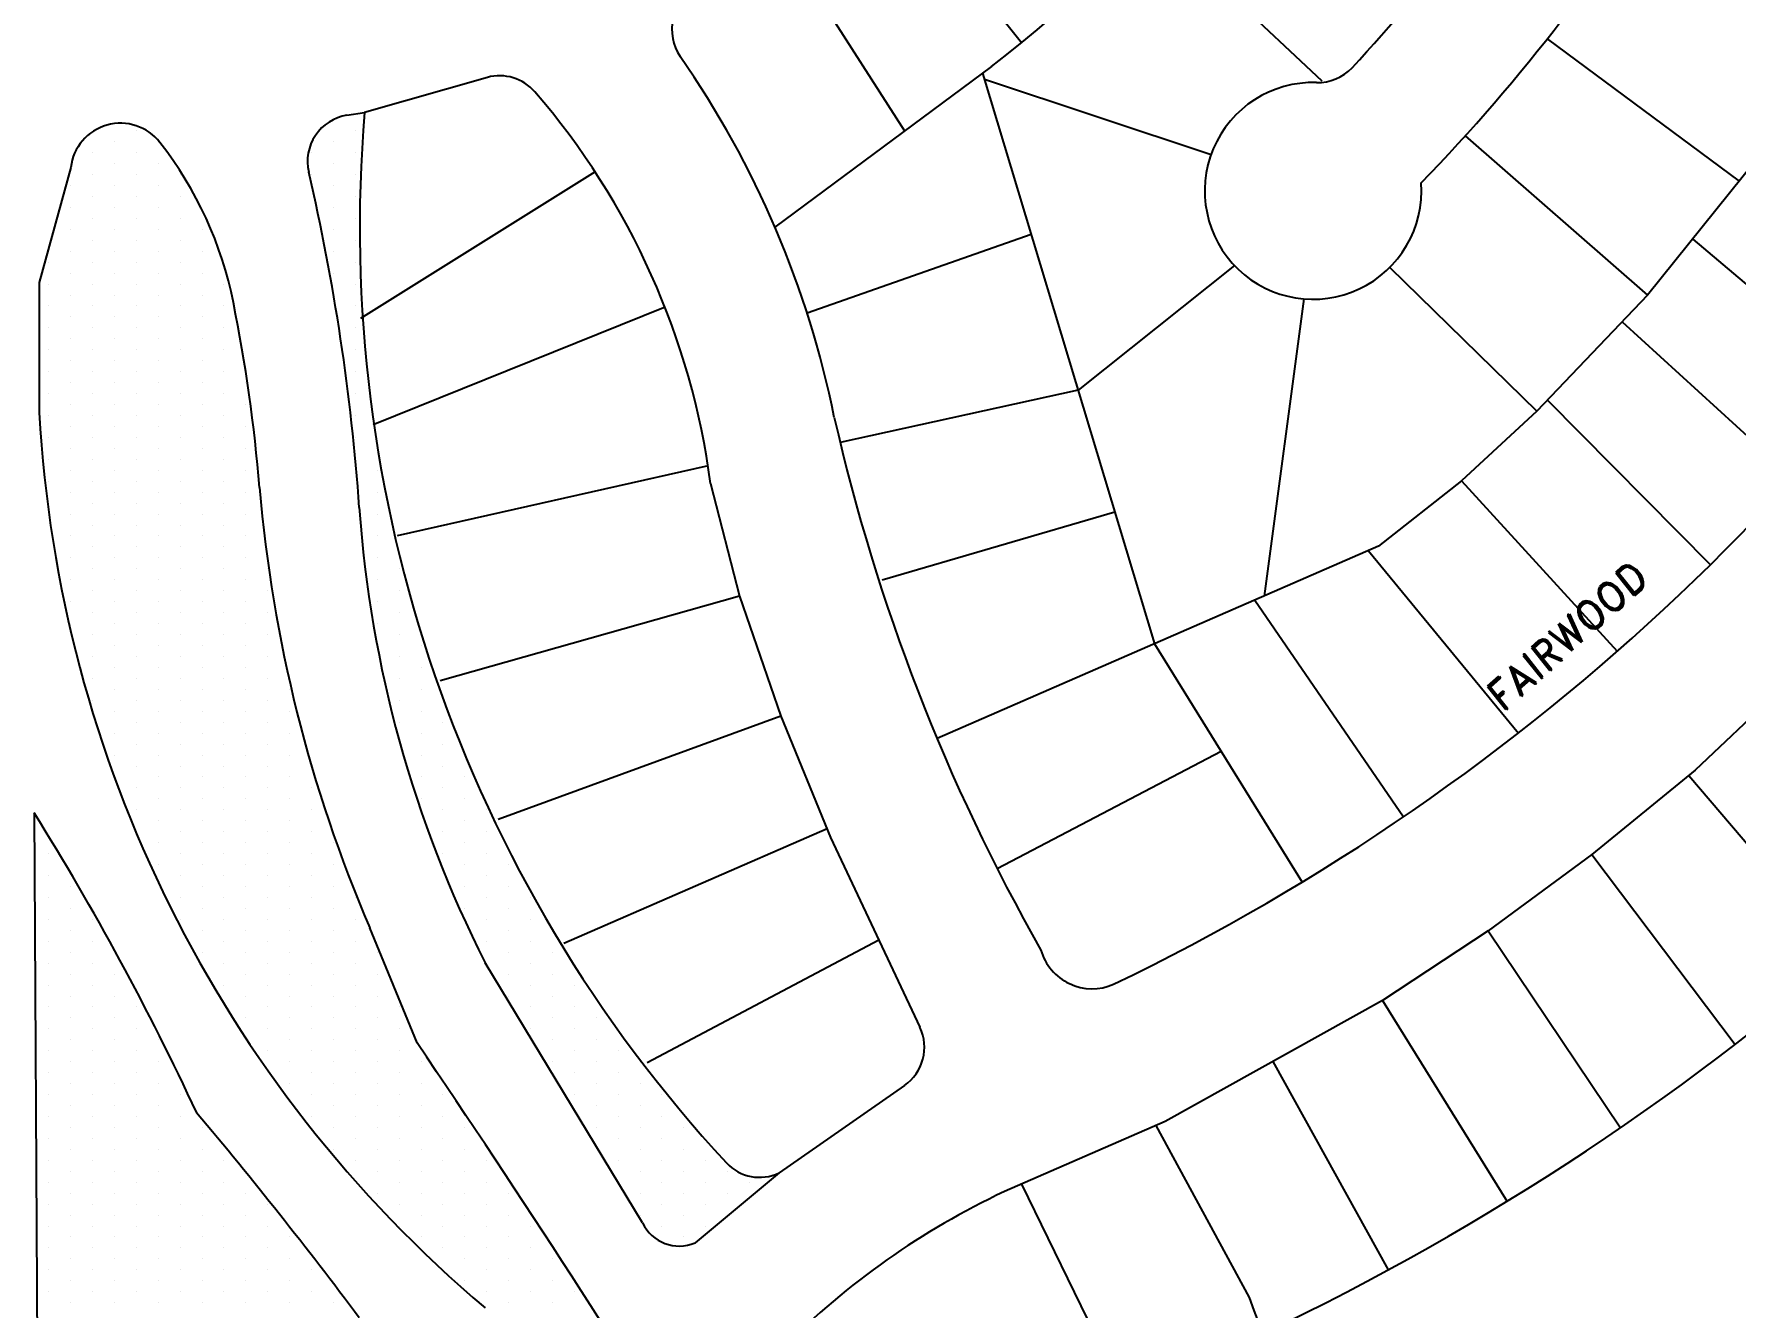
# Model space of a CAD drawing. Extents: x 2010 to 9864, y 25 to 4476.
# Drawn here: x 6749 to 7478, y 1540 to 2086 of the extents above; entities that cross this region are included whole.
import ezdxf

# ---------------------------------------------------------------- set-up
doc = ezdxf.new("R2010")
doc.units = 0
doc.header["$LTSCALE"] = 200
doc.layers.get('0').update_dxf_attribs({"color": 5, "linetype": 'CONTINUOUS'})
for name, color, linetype in [('BMPRLINE', 2, 'CONTINUOUS'), ('BMRDS', 3, 'CONTINUOUS'), ('BMSTR', 3, 'CONTINUOUS'), ('BMSTRTXT', 2, 'CONTINUOUS')]:
    doc.layers.add(name, color=color, linetype=linetype)
doc.styles.add('8', font='ROMAND', dxfattribs={"oblique": 3, "height": 25})

# ---------------------------------------------------------------- blocks, each defined once
blk = doc.blocks.new('*X28')
at = {"color": 0}
for p, q in [((5184.375, 975), (5184.375, 975)), ((5170.3125, 965.625), (5170.3125, 965.625)), ((5179.6875, 965.625), (5179.6875, 965.625)), ((5156.25, 956.25), (5156.25, 956.25)), ((5165.625, 956.25), (5165.625, 956.25)), ((5175, 956.25), (5175, 956.25)), ((5184.375, 956.25), (5184.375, 956.25)), ((5142.1875, 946.875), (5142.1875, 946.875)), ((5151.5625, 946.875), (5151.5625, 946.875)), ((5160.9375, 946.875), (5160.9375, 946.875)), ((5170.3125, 946.875), (5170.3125, 946.875)), ((5179.6875, 946.875), (5179.6875, 946.875)), ((5137.5, 937.5), (5137.5, 937.5)), ((5146.875, 937.5), (5146.875, 937.5)), ((5156.25, 937.5), (5156.25, 937.5)), ((5165.625, 937.5), (5165.625, 937.5)), ((5175, 937.5), (5175, 937.5)), ((5184.375, 937.5), (5184.375, 937.5)), ((5123.4375, 928.125), (5123.4375, 928.125)), ((5132.8125, 928.125), (5132.8125, 928.125)), ((5142.1875, 928.125), (5142.1875, 928.125)), ((5151.5625, 928.125), (5151.5625, 928.125)), ((5160.9375, 928.125), (5160.9375, 928.125)), ((5170.3125, 928.125), (5170.3125, 928.125)), ((5179.6875, 928.125), (5179.6875, 928.125)), ((5109.375, 918.75), (5109.375, 918.75)), ((5118.75, 918.75), (5118.75, 918.75)), ((5128.125, 918.75), (5128.125, 918.75)), ((5137.5, 918.75), (5137.5, 918.75)), ((5146.875, 918.75), (5146.875, 918.75)), ((5156.25, 918.75), (5156.25, 918.75)), ((5165.625, 918.75), (5165.625, 918.75)), ((5175, 918.75), (5175, 918.75)), ((5184.375, 918.75), (5184.375, 918.75)), ((5095.3125, 909.375), (5095.3125, 909.375)), ((5104.6875, 909.375), (5104.6875, 909.375)), ((5114.0625, 909.375), (5114.0625, 909.375)), ((5123.4375, 909.375), (5123.4375, 909.375)), ((5132.8125, 909.375), (5132.8125, 909.375)), ((5142.1875, 909.375), (5142.1875, 909.375)), ((5151.5625, 909.375), (5151.5625, 909.375)), ((5160.9375, 909.375), (5160.9375, 909.375)), ((5170.3125, 909.375), (5170.3125, 909.375)), ((5179.6875, 909.375), (5179.6875, 909.375)), ((5071.875, 900), (5071.875, 900)), ((5081.25, 900), (5081.25, 900)), ((5090.625, 900), (5090.625, 900)), ((5100, 900), (5100, 900)), ((5109.375, 900), (5109.375, 900)), ((5118.75, 900), (5118.75, 900)), ((5128.125, 900), (5128.125, 900)), ((5137.5, 900), (5137.5, 900)), ((5146.875, 900), (5146.875, 900)), ((5156.25, 900), (5156.25, 900)), ((5165.625, 900), (5165.625, 900)), ((5175, 900), (5175, 900)), ((5184.375, 900), (5184.375, 900)), ((5057.8125, 890.625), (5057.8125, 890.625)), ((5067.1875, 890.625), (5067.1875, 890.625)), ((5076.5625, 890.625), (5076.5625, 890.625)), ((5085.9375, 890.625), (5085.9375, 890.625)), ((5095.3125, 890.625), (5095.3125, 890.625)), ((5104.6875, 890.625), (5104.6875, 890.625)), ((5114.0625, 890.625), (5114.0625, 890.625)), ((5123.4375, 890.625), (5123.4375, 890.625)), ((5132.8125, 890.625), (5132.8125, 890.625)), ((5142.1875, 890.625), (5142.1875, 890.625)), ((5151.5625, 890.625), (5151.5625, 890.625)), ((5160.9375, 890.625), (5160.9375, 890.625)), ((5170.3125, 890.625), (5170.3125, 890.625)), ((5179.6875, 890.625), (5179.6875, 890.625)), ((5034.375, 881.25), (5034.375, 881.25)), ((5043.75, 881.25), (5043.75, 881.25)), ((5053.125, 881.25), (5053.125, 881.25)), ((5062.5, 881.25), (5062.5, 881.25)), ((5071.875, 881.25), (5071.875, 881.25)), ((5081.25, 881.25), (5081.25, 881.25)), ((5090.625, 881.25), (5090.625, 881.25)), ((5100, 881.25), (5100, 881.25)), ((5109.375, 881.25), (5109.375, 881.25)), ((5118.75, 881.25), (5118.75, 881.25)), ((5128.125, 881.25), (5128.125, 881.25)), ((5137.5, 881.25), (5137.5, 881.25)), ((5146.875, 881.25), (5146.875, 881.25)), ((5156.25, 881.25), (5156.25, 881.25)), ((5165.625, 881.25), (5165.625, 881.25)), ((5175, 881.25), (5175, 881.25)), ((5184.375, 881.25), (5184.375, 881.25)), ((5020.3125, 871.875), (5020.3125, 871.875)), ((5029.6875, 871.875), (5029.6875, 871.875)), ((5039.0625, 871.875), (5039.0625, 871.875)), ((5048.4375, 871.875), (5048.4375, 871.875)), ((5057.8125, 871.875), (5057.8125, 871.875)), ((5067.1875, 871.875), (5067.1875, 871.875)), ((5076.5625, 871.875), (5076.5625, 871.875)), ((5085.9375, 871.875), (5085.9375, 871.875)), ((5095.3125, 871.875), (5095.3125, 871.875)), ((5104.6875, 871.875), (5104.6875, 871.875)), ((5114.0625, 871.875), (5114.0625, 871.875)), ((5123.4375, 871.875), (5123.4375, 871.875)), ((5132.8125, 871.875), (5132.8125, 871.875)), ((5142.1875, 871.875), (5142.1875, 871.875)), ((5151.5625, 871.875), (5151.5625, 871.875)), ((5160.9375, 871.875), (5160.9375, 871.875)), ((5170.3125, 871.875), (5170.3125, 871.875)), ((5179.6875, 871.875), (5179.6875, 871.875)), ((5006.25, 862.5), (5006.25, 862.5)), ((5015.625, 862.5), (5015.625, 862.5)), ((5025, 862.5), (5025, 862.5)), ((5034.375, 862.5), (5034.375, 862.5)), ((5043.75, 862.5), (5043.75, 862.5)), ((5053.125, 862.5), (5053.125, 862.5)), ((5062.5, 862.5), (5062.5, 862.5)), ((5071.875, 862.5), (5071.875, 862.5)), ((5081.25, 862.5), (5081.25, 862.5)), ((5090.625, 862.5), (5090.625, 862.5)), ((5100, 862.5), (5100, 862.5)), ((5109.375, 862.5), (5109.375, 862.5)), ((5118.75, 862.5), (5118.75, 862.5)), ((5128.125, 862.5), (5128.125, 862.5)), ((5137.5, 862.5), (5137.5, 862.5)), ((5146.875, 862.5), (5146.875, 862.5)), ((5156.25, 862.5), (5156.25, 862.5)), ((5165.625, 862.5), (5165.625, 862.5)), ((5175, 862.5), (5175, 862.5)), ((5184.375, 862.5), (5184.375, 862.5)), ((4992.1875, 853.125), (4992.1875, 853.125)), ((5001.5625, 853.125), (5001.5625, 853.125)), ((5010.9375, 853.125), (5010.9375, 853.125)), ((5020.3125, 853.125), (5020.3125, 853.125)), ((5029.6875, 853.125), (5029.6875, 853.125)), ((5039.0625, 853.125), (5039.0625, 853.125)), ((5048.4375, 853.125), (5048.4375, 853.125)), ((5057.8125, 853.125), (5057.8125, 853.125)), ((5067.1875, 853.125), (5067.1875, 853.125)), ((5076.5625, 853.125), (5076.5625, 853.125)), ((5085.9375, 853.125), (5085.9375, 853.125)), ((5095.3125, 853.125), (5095.3125, 853.125)), ((5104.6875, 853.125), (5104.6875, 853.125)), ((5114.0625, 853.125), (5114.0625, 853.125)), ((5123.4375, 853.125), (5123.4375, 853.125)), ((5132.8125, 853.125), (5132.8125, 853.125)), ((5142.1875, 853.125), (5142.1875, 853.125)), ((5151.5625, 853.125), (5151.5625, 853.125)), ((5160.9375, 853.125), (5160.9375, 853.125)), ((5170.3125, 853.125), (5170.3125, 853.125)), ((5179.6875, 853.125), (5179.6875, 853.125))]:
    blk.add_line(p, q, dxfattribs=at)
blk = doc.blocks.new('*X30')
at = {"color": 0}
for p, q in [((5179.6875, 1078.125), (5179.6875, 1078.125)), ((5165.625, 1068.75), (5165.625, 1068.75)), ((5175, 1068.75), (5175, 1068.75)), ((5184.375, 1068.75), (5184.375, 1068.75)), ((5151.5625, 1059.375), (5151.5625, 1059.375)), ((5160.9375, 1059.375), (5160.9375, 1059.375)), ((5170.3125, 1059.375), (5170.3125, 1059.375)), ((5179.6875, 1059.375), (5179.6875, 1059.375)), ((5137.5, 1050), (5137.5, 1050)), ((5146.875, 1050), (5146.875, 1050)), ((5156.25, 1050), (5156.25, 1050)), ((5165.625, 1050), (5165.625, 1050)), ((5175, 1050), (5175, 1050)), ((5184.375, 1050), (5184.375, 1050)), ((5123.4375, 1040.625), (5123.4375, 1040.625)), ((5132.8125, 1040.625), (5132.8125, 1040.625)), ((5142.1875, 1040.625), (5142.1875, 1040.625)), ((5151.5625, 1040.625), (5151.5625, 1040.625)), ((5160.9375, 1040.625), (5160.9375, 1040.625)), ((5170.3125, 1040.625), (5170.3125, 1040.625)), ((5179.6875, 1040.625), (5179.6875, 1040.625)), ((5109.375, 1031.25), (5109.375, 1031.25)), ((5118.75, 1031.25), (5118.75, 1031.25)), ((5128.125, 1031.25), (5128.125, 1031.25)), ((5137.5, 1031.25), (5137.5, 1031.25)), ((5146.875, 1031.25), (5146.875, 1031.25)), ((5156.25, 1031.25), (5156.25, 1031.25)), ((5165.625, 1031.25), (5165.625, 1031.25)), ((5175, 1031.25), (5175, 1031.25)), ((5095.3125, 1021.875), (5095.3125, 1021.875)), ((5104.6875, 1021.875), (5104.6875, 1021.875)), ((5114.0625, 1021.875), (5114.0625, 1021.875)), ((5123.4375, 1021.875), (5123.4375, 1021.875)), ((5132.8125, 1021.875), (5132.8125, 1021.875)), ((5142.1875, 1021.875), (5142.1875, 1021.875)), ((5151.5625, 1021.875), (5151.5625, 1021.875)), ((5160.9375, 1021.875), (5160.9375, 1021.875)), ((5170.3125, 1021.875), (5170.3125, 1021.875)), ((5081.25, 1012.5), (5081.25, 1012.5)), ((5090.625, 1012.5), (5090.625, 1012.5)), ((5100, 1012.5), (5100, 1012.5)), ((5109.375, 1012.5), (5109.375, 1012.5)), ((5118.75, 1012.5), (5118.75, 1012.5)), ((5128.125, 1012.5), (5128.125, 1012.5)), ((5137.5, 1012.5), (5137.5, 1012.5)), ((5146.875, 1012.5), (5146.875, 1012.5)), ((5156.25, 1012.5), (5156.25, 1012.5)), ((5057.8125, 1003.125), (5057.8125, 1003.125)), ((5067.1875, 1003.125), (5067.1875, 1003.125)), ((5076.5625, 1003.125), (5076.5625, 1003.125)), ((5085.9375, 1003.125), (5085.9375, 1003.125)), ((5095.3125, 1003.125), (5095.3125, 1003.125)), ((5104.6875, 1003.125), (5104.6875, 1003.125)), ((5114.0625, 1003.125), (5114.0625, 1003.125)), ((5123.4375, 1003.125), (5123.4375, 1003.125)), ((5132.8125, 1003.125), (5132.8125, 1003.125)), ((5142.1875, 1003.125), (5142.1875, 1003.125)), ((5151.5625, 1003.125), (5151.5625, 1003.125)), ((5034.375, 993.75), (5034.375, 993.75)), ((5043.75, 993.75), (5043.75, 993.75)), ((5053.125, 993.75), (5053.125, 993.75)), ((5062.5, 993.75), (5062.5, 993.75)), ((5071.875, 993.75), (5071.875, 993.75)), ((5081.25, 993.75), (5081.25, 993.75)), ((5090.625, 993.75), (5090.625, 993.75)), ((5100, 993.75), (5100, 993.75)), ((5109.375, 993.75), (5109.375, 993.75)), ((5118.75, 993.75), (5118.75, 993.75)), ((5128.125, 993.75), (5128.125, 993.75)), ((5137.5, 993.75), (5137.5, 993.75)), ((5010.9375, 984.375), (5010.9375, 984.375)), ((5020.3125, 984.375), (5020.3125, 984.375)), ((5029.6875, 984.375), (5029.6875, 984.375)), ((5039.0625, 984.375), (5039.0625, 984.375)), ((5048.4375, 984.375), (5048.4375, 984.375)), ((5057.8125, 984.375), (5057.8125, 984.375)), ((5067.1875, 984.375), (5067.1875, 984.375)), ((5076.5625, 984.375), (5076.5625, 984.375)), ((5085.9375, 984.375), (5085.9375, 984.375)), ((5095.3125, 984.375), (5095.3125, 984.375)), ((5104.6875, 984.375), (5104.6875, 984.375)), ((5114.0625, 984.375), (5114.0625, 984.375)), ((5123.4375, 984.375), (5123.4375, 984.375)), ((4987.5, 975), (4987.5, 975)), ((4996.875, 975), (4996.875, 975)), ((5006.25, 975), (5006.25, 975)), ((5015.625, 975), (5015.625, 975)), ((5025, 975), (5025, 975)), ((5034.375, 975), (5034.375, 975)), ((5043.75, 975), (5043.75, 975)), ((5053.125, 975), (5053.125, 975)), ((5062.5, 975), (5062.5, 975)), ((5071.875, 975), (5071.875, 975)), ((5081.25, 975), (5081.25, 975)), ((5090.625, 975), (5090.625, 975)), ((5100, 975), (5100, 975)), ((5109.375, 975), (5109.375, 975)), ((5118.75, 975), (5118.75, 975)), ((4954.6875, 965.625), (4954.6875, 965.625)), ((4964.0625, 965.625), (4964.0625, 965.625)), ((4973.4375, 965.625), (4973.4375, 965.625)), ((4982.8125, 965.625), (4982.8125, 965.625)), ((4992.1875, 965.625), (4992.1875, 965.625)), ((5001.5625, 965.625), (5001.5625, 965.625)), ((5010.9375, 965.625), (5010.9375, 965.625)), ((5020.3125, 965.625), (5020.3125, 965.625)), ((5029.6875, 965.625), (5029.6875, 965.625)), ((5039.0625, 965.625), (5039.0625, 965.625)), ((5048.4375, 965.625), (5048.4375, 965.625)), ((5057.8125, 965.625), (5057.8125, 965.625)), ((5067.1875, 965.625), (5067.1875, 965.625)), ((5076.5625, 965.625), (5076.5625, 965.625)), ((5085.9375, 965.625), (5085.9375, 965.625)), ((5095.3125, 965.625), (5095.3125, 965.625)), ((5104.6875, 965.625), (5104.6875, 965.625)), ((4921.875, 956.25), (4921.875, 956.25)), ((4931.25, 956.25), (4931.25, 956.25)), ((4940.625, 956.25), (4940.625, 956.25)), ((4950, 956.25), (4950, 956.25)), ((4959.375, 956.25), (4959.375, 956.25)), ((4968.75, 956.25), (4968.75, 956.25)), ((4978.125, 956.25), (4978.125, 956.25)), ((4987.5, 956.25), (4987.5, 956.25)), ((4996.875, 956.25), (4996.875, 956.25)), ((5006.25, 956.25), (5006.25, 956.25)), ((5015.625, 956.25), (5015.625, 956.25)), ((5025, 956.25), (5025, 956.25)), ((5034.375, 956.25), (5034.375, 956.25)), ((5043.75, 956.25), (5043.75, 956.25)), ((5053.125, 956.25), (5053.125, 956.25)), ((5062.5, 956.25), (5062.5, 956.25)), ((5071.875, 956.25), (5071.875, 956.25)), ((5081.25, 956.25), (5081.25, 956.25)), ((5090.625, 956.25), (5090.625, 956.25)), ((4870.3125, 946.875), (4870.3125, 946.875)), ((4879.6875, 946.875), (4879.6875, 946.875)), ((4889.0625, 946.875), (4889.0625, 946.875)), ((4898.4375, 946.875), (4898.4375, 946.875)), ((4907.8125, 946.875), (4907.8125, 946.875)), ((4917.1875, 946.875), (4917.1875, 946.875)), ((4926.5625, 946.875), (4926.5625, 946.875)), ((4935.9375, 946.875), (4935.9375, 946.875)), ((4945.3125, 946.875), (4945.3125, 946.875)), ((4954.6875, 946.875), (4954.6875, 946.875)), ((4964.0625, 946.875), (4964.0625, 946.875)), ((4973.4375, 946.875), (4973.4375, 946.875)), ((4982.8125, 946.875), (4982.8125, 946.875)), ((4992.1875, 946.875), (4992.1875, 946.875)), ((5001.5625, 946.875), (5001.5625, 946.875)), ((5010.9375, 946.875), (5010.9375, 946.875)), ((5020.3125, 946.875), (5020.3125, 946.875)), ((5029.6875, 946.875), (5029.6875, 946.875)), ((5039.0625, 946.875), (5039.0625, 946.875)), ((5048.4375, 946.875), (5048.4375, 946.875)), ((5057.8125, 946.875), (5057.8125, 946.875)), ((5067.1875, 946.875), (5067.1875, 946.875)), ((5076.5625, 946.875), (5076.5625, 946.875)), ((4790.625, 937.5), (4790.625, 937.5)), ((4800, 937.5), (4800, 937.5)), ((4809.375, 937.5), (4809.375, 937.5)), ((4818.75, 937.5), (4818.75, 937.5)), ((4828.125, 937.5), (4828.125, 937.5)), ((4837.5, 937.5), (4837.5, 937.5)), ((4846.875, 937.5), (4846.875, 937.5)), ((4856.25, 937.5), (4856.25, 937.5)), ((4865.625, 937.5), (4865.625, 937.5)), ((4875, 937.5), (4875, 937.5)), ((4884.375, 937.5), (4884.375, 937.5)), ((4893.75, 937.5), (4893.75, 937.5)), ((4903.125, 937.5), (4903.125, 937.5)), ((4912.5, 937.5), (4912.5, 937.5)), ((4921.875, 937.5), (4921.875, 937.5)), ((4931.25, 937.5), (4931.25, 937.5)), ((4940.625, 937.5), (4940.625, 937.5)), ((4950, 937.5), (4950, 937.5)), ((4959.375, 937.5), (4959.375, 937.5)), ((4968.75, 937.5), (4968.75, 937.5)), ((4978.125, 937.5), (4978.125, 937.5)), ((4987.5, 937.5), (4987.5, 937.5)), ((4996.875, 937.5), (4996.875, 937.5)), ((5006.25, 937.5), (5006.25, 937.5)), ((5015.625, 937.5), (5015.625, 937.5)), ((5025, 937.5), (5025, 937.5)), ((5034.375, 937.5), (5034.375, 937.5)), ((5043.75, 937.5), (5043.75, 937.5)), ((5053.125, 937.5), (5053.125, 937.5)), ((5062.5, 937.5), (5062.5, 937.5)), ((4748.4375, 928.125), (4748.4375, 928.125)), ((4757.8125, 928.125), (4757.8125, 928.125)), ((4767.1875, 928.125), (4767.1875, 928.125)), ((4776.5625, 928.125), (4776.5625, 928.125)), ((4785.9375, 928.125), (4785.9375, 928.125)), ((4795.3125, 928.125), (4795.3125, 928.125)), ((4804.6875, 928.125), (4804.6875, 928.125)), ((4814.0625, 928.125), (4814.0625, 928.125)), ((4823.4375, 928.125), (4823.4375, 928.125)), ((4832.8125, 928.125), (4832.8125, 928.125)), ((4842.1875, 928.125), (4842.1875, 928.125)), ((4851.5625, 928.125), (4851.5625, 928.125)), ((4860.9375, 928.125), (4860.9375, 928.125)), ((4870.3125, 928.125), (4870.3125, 928.125)), ((4879.6875, 928.125), (4879.6875, 928.125)), ((4889.0625, 928.125), (4889.0625, 928.125)), ((4898.4375, 928.125), (4898.4375, 928.125)), ((4907.8125, 928.125), (4907.8125, 928.125)), ((4917.1875, 928.125), (4917.1875, 928.125)), ((4926.5625, 928.125), (4926.5625, 928.125)), ((4935.9375, 928.125), (4935.9375, 928.125)), ((4945.3125, 928.125), (4945.3125, 928.125)), ((4954.6875, 928.125), (4954.6875, 928.125)), ((4964.0625, 928.125), (4964.0625, 928.125)), ((4973.4375, 928.125), (4973.4375, 928.125)), ((4982.8125, 928.125), (4982.8125, 928.125)), ((4992.1875, 928.125), (4992.1875, 928.125)), ((5001.5625, 928.125), (5001.5625, 928.125)), ((5010.9375, 928.125), (5010.9375, 928.125)), ((5020.3125, 928.125), (5020.3125, 928.125)), ((5029.6875, 928.125), (5029.6875, 928.125)), ((5039.0625, 928.125), (5039.0625, 928.125)), ((5048.4375, 928.125), (5048.4375, 928.125)), ((4725, 918.75), (4725, 918.75)), ((4734.375, 918.75), (4734.375, 918.75)), ((4743.75, 918.75), (4743.75, 918.75)), ((4753.125, 918.75), (4753.125, 918.75)), ((4762.5, 918.75), (4762.5, 918.75)), ((4771.875, 918.75), (4771.875, 918.75)), ((4781.25, 918.75), (4781.25, 918.75)), ((4790.625, 918.75), (4790.625, 918.75)), ((4800, 918.75), (4800, 918.75)), ((4809.375, 918.75), (4809.375, 918.75)), ((4818.75, 918.75), (4818.75, 918.75)), ((4828.125, 918.75), (4828.125, 918.75)), ((4837.5, 918.75), (4837.5, 918.75)), ((4846.875, 918.75), (4846.875, 918.75)), ((4856.25, 918.75), (4856.25, 918.75)), ((4865.625, 918.75), (4865.625, 918.75)), ((4875, 918.75), (4875, 918.75)), ((4884.375, 918.75), (4884.375, 918.75)), ((4893.75, 918.75), (4893.75, 918.75)), ((4903.125, 918.75), (4903.125, 918.75)), ((4912.5, 918.75), (4912.5, 918.75)), ((4921.875, 918.75), (4921.875, 918.75)), ((4931.25, 918.75), (4931.25, 918.75)), ((4940.625, 918.75), (4940.625, 918.75)), ((4950, 918.75), (4950, 918.75)), ((4959.375, 918.75), (4959.375, 918.75)), ((4968.75, 918.75), (4968.75, 918.75)), ((4978.125, 918.75), (4978.125, 918.75)), ((4987.5, 918.75), (4987.5, 918.75)), ((4996.875, 918.75), (4996.875, 918.75)), ((5006.25, 918.75), (5006.25, 918.75)), ((5015.625, 918.75), (5015.625, 918.75)), ((5025, 918.75), (5025, 918.75)), ((5034.375, 918.75), (5034.375, 918.75)), ((4701.5625, 909.375), (4701.5625, 909.375)), ((4710.9375, 909.375), (4710.9375, 909.375)), ((4720.3125, 909.375), (4720.3125, 909.375)), ((4729.6875, 909.375), (4729.6875, 909.375)), ((4739.0625, 909.375), (4739.0625, 909.375)), ((4748.4375, 909.375), (4748.4375, 909.375)), ((4757.8125, 909.375), (4757.8125, 909.375)), ((4767.1875, 909.375), (4767.1875, 909.375)), ((4776.5625, 909.375), (4776.5625, 909.375)), ((4785.9375, 909.375), (4785.9375, 909.375)), ((4795.3125, 909.375), (4795.3125, 909.375)), ((4804.6875, 909.375), (4804.6875, 909.375)), ((4814.0625, 909.375), (4814.0625, 909.375)), ((4823.4375, 909.375), (4823.4375, 909.375)), ((4832.8125, 909.375), (4832.8125, 909.375)), ((4842.1875, 909.375), (4842.1875, 909.375)), ((4851.5625, 909.375), (4851.5625, 909.375)), ((4860.9375, 909.375), (4860.9375, 909.375)), ((4870.3125, 909.375), (4870.3125, 909.375)), ((4879.6875, 909.375), (4879.6875, 909.375)), ((4889.0625, 909.375), (4889.0625, 909.375)), ((4898.4375, 909.375), (4898.4375, 909.375)), ((4907.8125, 909.375), (4907.8125, 909.375)), ((4917.1875, 909.375), (4917.1875, 909.375)), ((4926.5625, 909.375), (4926.5625, 909.375)), ((4935.9375, 909.375), (4935.9375, 909.375)), ((4945.3125, 909.375), (4945.3125, 909.375)), ((4954.6875, 909.375), (4954.6875, 909.375)), ((4964.0625, 909.375), (4964.0625, 909.375)), ((4973.4375, 909.375), (4973.4375, 909.375)), ((4982.8125, 909.375), (4982.8125, 909.375)), ((4992.1875, 909.375), (4992.1875, 909.375)), ((5001.5625, 909.375), (5001.5625, 909.375)), ((5010.9375, 909.375), (5010.9375, 909.375)), ((5020.3125, 909.375), (5020.3125, 909.375)), ((4687.5, 900), (4687.5, 900)), ((4696.875, 900), (4696.875, 900)), ((4706.25, 900), (4706.25, 900)), ((4715.625, 900), (4715.625, 900)), ((4725, 900), (4725, 900)), ((4734.375, 900), (4734.375, 900)), ((4743.75, 900), (4743.75, 900)), ((4753.125, 900), (4753.125, 900)), ((4762.5, 900), (4762.5, 900)), ((4771.875, 900), (4771.875, 900)), ((4781.25, 900), (4781.25, 900)), ((4790.625, 900), (4790.625, 900)), ((4800, 900), (4800, 900)), ((4809.375, 900), (4809.375, 900)), ((4818.75, 900), (4818.75, 900)), ((4828.125, 900), (4828.125, 900)), ((4837.5, 900), (4837.5, 900)), ((4846.875, 900), (4846.875, 900)), ((4856.25, 900), (4856.25, 900)), ((4865.625, 900), (4865.625, 900)), ((4875, 900), (4875, 900)), ((4884.375, 900), (4884.375, 900)), ((4893.75, 900), (4893.75, 900)), ((4903.125, 900), (4903.125, 900)), ((4912.5, 900), (4912.5, 900)), ((4921.875, 900), (4921.875, 900)), ((4931.25, 900), (4931.25, 900)), ((4940.625, 900), (4940.625, 900)), ((4950, 900), (4950, 900)), ((4959.375, 900), (4959.375, 900)), ((4968.75, 900), (4968.75, 900)), ((4978.125, 900), (4978.125, 900)), ((4987.5, 900), (4987.5, 900)), ((4996.875, 900), (4996.875, 900)), ((4682.8125, 890.625), (4682.8125, 890.625)), ((4692.1875, 890.625), (4692.1875, 890.625)), ((4701.5625, 890.625), (4701.5625, 890.625)), ((4710.9375, 890.625), (4710.9375, 890.625)), ((4720.3125, 890.625), (4720.3125, 890.625)), ((4729.6875, 890.625), (4729.6875, 890.625)), ((4739.0625, 890.625), (4739.0625, 890.625)), ((4748.4375, 890.625), (4748.4375, 890.625)), ((4757.8125, 890.625), (4757.8125, 890.625)), ((4767.1875, 890.625), (4767.1875, 890.625)), ((4776.5625, 890.625), (4776.5625, 890.625)), ((4785.9375, 890.625), (4785.9375, 890.625)), ((4795.3125, 890.625), (4795.3125, 890.625)), ((4804.6875, 890.625), (4804.6875, 890.625)), ((4814.0625, 890.625), (4814.0625, 890.625)), ((4823.4375, 890.625), (4823.4375, 890.625)), ((4832.8125, 890.625), (4832.8125, 890.625)), ((4842.1875, 890.625), (4842.1875, 890.625)), ((4851.5625, 890.625), (4851.5625, 890.625)), ((4860.9375, 890.625), (4860.9375, 890.625)), ((4870.3125, 890.625), (4870.3125, 890.625)), ((4879.6875, 890.625), (4879.6875, 890.625)), ((4889.0625, 890.625), (4889.0625, 890.625)), ((4898.4375, 890.625), (4898.4375, 890.625)), ((4907.8125, 890.625), (4907.8125, 890.625)), ((4917.1875, 890.625), (4917.1875, 890.625)), ((4926.5625, 890.625), (4926.5625, 890.625)), ((4935.9375, 890.625), (4935.9375, 890.625)), ((4945.3125, 890.625), (4945.3125, 890.625)), ((4954.6875, 890.625), (4954.6875, 890.625)), ((4964.0625, 890.625), (4964.0625, 890.625)), ((4973.4375, 890.625), (4973.4375, 890.625)), ((4982.8125, 890.625), (4982.8125, 890.625)), ((4687.5, 881.25), (4687.5, 881.25)), ((4696.875, 881.25), (4696.875, 881.25)), ((4706.25, 881.25), (4706.25, 881.25)), ((4715.625, 881.25), (4715.625, 881.25)), ((4725, 881.25), (4725, 881.25)), ((4734.375, 881.25), (4734.375, 881.25)), ((4743.75, 881.25), (4743.75, 881.25)), ((4753.125, 881.25), (4753.125, 881.25)), ((4762.5, 881.25), (4762.5, 881.25)), ((4771.875, 881.25), (4771.875, 881.25)), ((4781.25, 881.25), (4781.25, 881.25)), ((4790.625, 881.25), (4790.625, 881.25)), ((4800, 881.25), (4800, 881.25)), ((4809.375, 881.25), (4809.375, 881.25)), ((4818.75, 881.25), (4818.75, 881.25)), ((4828.125, 881.25), (4828.125, 881.25)), ((4837.5, 881.25), (4837.5, 881.25)), ((4846.875, 881.25), (4846.875, 881.25)), ((4856.25, 881.25), (4856.25, 881.25)), ((4865.625, 881.25), (4865.625, 881.25)), ((4875, 881.25), (4875, 881.25)), ((4884.375, 881.25), (4884.375, 881.25)), ((4893.75, 881.25), (4893.75, 881.25)), ((4903.125, 881.25), (4903.125, 881.25)), ((4912.5, 881.25), (4912.5, 881.25)), ((4921.875, 881.25), (4921.875, 881.25)), ((4931.25, 881.25), (4931.25, 881.25)), ((4940.625, 881.25), (4940.625, 881.25)), ((4950, 881.25), (4950, 881.25)), ((4959.375, 881.25), (4959.375, 881.25)), ((4692.1875, 871.875), (4692.1875, 871.875)), ((4701.5625, 871.875), (4701.5625, 871.875)), ((4710.9375, 871.875), (4710.9375, 871.875)), ((4720.3125, 871.875), (4720.3125, 871.875)), ((4729.6875, 871.875), (4729.6875, 871.875)), ((4739.0625, 871.875), (4739.0625, 871.875)), ((4748.4375, 871.875), (4748.4375, 871.875)), ((4757.8125, 871.875), (4757.8125, 871.875)), ((4767.1875, 871.875), (4767.1875, 871.875)), ((4776.5625, 871.875), (4776.5625, 871.875)), ((4785.9375, 871.875), (4785.9375, 871.875)), ((4795.3125, 871.875), (4795.3125, 871.875)), ((4804.6875, 871.875), (4804.6875, 871.875)), ((4814.0625, 871.875), (4814.0625, 871.875)), ((4823.4375, 871.875), (4823.4375, 871.875)), ((4832.8125, 871.875), (4832.8125, 871.875)), ((4842.1875, 871.875), (4842.1875, 871.875)), ((4851.5625, 871.875), (4851.5625, 871.875)), ((4860.9375, 871.875), (4860.9375, 871.875)), ((4870.3125, 871.875), (4870.3125, 871.875)), ((4879.6875, 871.875), (4879.6875, 871.875)), ((4889.0625, 871.875), (4889.0625, 871.875)), ((4898.4375, 871.875), (4898.4375, 871.875)), ((4907.8125, 871.875), (4907.8125, 871.875)), ((4917.1875, 871.875), (4917.1875, 871.875)), ((4926.5625, 871.875), (4926.5625, 871.875)), ((4706.25, 862.5), (4706.25, 862.5)), ((4715.625, 862.5), (4715.625, 862.5)), ((4725, 862.5), (4725, 862.5)), ((4734.375, 862.5), (4734.375, 862.5)), ((4743.75, 862.5), (4743.75, 862.5)), ((4753.125, 862.5), (4753.125, 862.5)), ((4762.5, 862.5), (4762.5, 862.5)), ((4771.875, 862.5), (4771.875, 862.5)), ((4781.25, 862.5), (4781.25, 862.5)), ((4790.625, 862.5), (4790.625, 862.5)), ((4800, 862.5), (4800, 862.5)), ((4809.375, 862.5), (4809.375, 862.5)), ((4818.75, 862.5), (4818.75, 862.5)), ((4828.125, 862.5), (4828.125, 862.5)), ((4837.5, 862.5), (4837.5, 862.5)), ((4846.875, 862.5), (4846.875, 862.5)), ((4856.25, 862.5), (4856.25, 862.5)), ((4865.625, 862.5), (4865.625, 862.5)), ((4875, 862.5), (4875, 862.5)), ((4884.375, 862.5), (4884.375, 862.5)), ((4893.75, 862.5), (4893.75, 862.5)), ((4739.0625, 853.125), (4739.0625, 853.125)), ((4748.4375, 853.125), (4748.4375, 853.125)), ((4757.8125, 853.125), (4757.8125, 853.125)), ((4767.1875, 853.125), (4767.1875, 853.125)), ((4776.5625, 853.125), (4776.5625, 853.125)), ((4785.9375, 853.125), (4785.9375, 853.125)), ((4795.3125, 853.125), (4795.3125, 853.125)), ((4804.6875, 853.125), (4804.6875, 853.125)), ((4814.0625, 853.125), (4814.0625, 853.125)), ((4823.4375, 853.125), (4823.4375, 853.125)), ((4832.8125, 853.125), (4832.8125, 853.125)), ((4842.1875, 853.125), (4842.1875, 853.125))]:
    blk.add_line(p, q, dxfattribs=at)
blk = doc.blocks.new('*X31')
at = {"color": 0}
for p, q in [((5132.8125, 1153.125), (5132.8125, 1153.125)), ((5128.125, 1143.75), (5128.125, 1143.75)), ((5137.5, 1143.75), (5137.5, 1143.75)), ((5146.875, 1143.75), (5146.875, 1143.75)), ((5123.4375, 1134.375), (5123.4375, 1134.375)), ((5132.8125, 1134.375), (5132.8125, 1134.375)), ((5142.1875, 1134.375), (5142.1875, 1134.375)), ((5151.5625, 1134.375), (5151.5625, 1134.375)), ((5109.375, 1125), (5109.375, 1125)), ((5118.75, 1125), (5118.75, 1125)), ((5128.125, 1125), (5128.125, 1125)), ((5137.5, 1125), (5137.5, 1125)), ((5146.875, 1125), (5146.875, 1125)), ((5156.25, 1125), (5156.25, 1125)), ((5095.3125, 1115.625), (5095.3125, 1115.625)), ((5104.6875, 1115.625), (5104.6875, 1115.625)), ((5114.0625, 1115.625), (5114.0625, 1115.625)), ((5123.4375, 1115.625), (5123.4375, 1115.625)), ((5132.8125, 1115.625), (5132.8125, 1115.625)), ((5142.1875, 1115.625), (5142.1875, 1115.625)), ((5151.5625, 1115.625), (5151.5625, 1115.625)), ((5081.25, 1106.25), (5081.25, 1106.25)), ((5090.625, 1106.25), (5090.625, 1106.25)), ((5100, 1106.25), (5100, 1106.25)), ((5109.375, 1106.25), (5109.375, 1106.25)), ((5118.75, 1106.25), (5118.75, 1106.25)), ((5128.125, 1106.25), (5128.125, 1106.25)), ((5137.5, 1106.25), (5137.5, 1106.25)), ((5146.875, 1106.25), (5146.875, 1106.25)), ((5076.5625, 1096.875), (5076.5625, 1096.875)), ((5085.9375, 1096.875), (5085.9375, 1096.875)), ((5095.3125, 1096.875), (5095.3125, 1096.875)), ((5104.6875, 1096.875), (5104.6875, 1096.875)), ((5114.0625, 1096.875), (5114.0625, 1096.875)), ((5123.4375, 1096.875), (5123.4375, 1096.875)), ((5132.8125, 1096.875), (5132.8125, 1096.875)), ((5062.5, 1087.5), (5062.5, 1087.5)), ((5071.875, 1087.5), (5071.875, 1087.5)), ((5081.25, 1087.5), (5081.25, 1087.5)), ((5090.625, 1087.5), (5090.625, 1087.5)), ((5100, 1087.5), (5100, 1087.5)), ((5109.375, 1087.5), (5109.375, 1087.5)), ((5048.4375, 1078.125), (5048.4375, 1078.125)), ((5057.8125, 1078.125), (5057.8125, 1078.125)), ((5067.1875, 1078.125), (5067.1875, 1078.125)), ((5076.5625, 1078.125), (5076.5625, 1078.125)), ((5085.9375, 1078.125), (5085.9375, 1078.125)), ((5095.3125, 1078.125), (5095.3125, 1078.125)), ((5025, 1068.75), (5025, 1068.75)), ((5034.375, 1068.75), (5034.375, 1068.75)), ((5043.75, 1068.75), (5043.75, 1068.75)), ((5053.125, 1068.75), (5053.125, 1068.75)), ((5062.5, 1068.75), (5062.5, 1068.75)), ((5071.875, 1068.75), (5071.875, 1068.75)), ((5081.25, 1068.75), (5081.25, 1068.75)), ((5010.9375, 1059.375), (5010.9375, 1059.375)), ((5020.3125, 1059.375), (5020.3125, 1059.375)), ((5029.6875, 1059.375), (5029.6875, 1059.375)), ((5039.0625, 1059.375), (5039.0625, 1059.375)), ((5048.4375, 1059.375), (5048.4375, 1059.375)), ((5057.8125, 1059.375), (5057.8125, 1059.375)), ((5067.1875, 1059.375), (5067.1875, 1059.375)), ((4996.875, 1050), (4996.875, 1050)), ((5006.25, 1050), (5006.25, 1050)), ((5015.625, 1050), (5015.625, 1050)), ((5025, 1050), (5025, 1050)), ((5034.375, 1050), (5034.375, 1050)), ((5043.75, 1050), (5043.75, 1050)), ((5053.125, 1050), (5053.125, 1050)), ((4973.4375, 1040.625), (4973.4375, 1040.625)), ((4982.8125, 1040.625), (4982.8125, 1040.625)), ((4992.1875, 1040.625), (4992.1875, 1040.625)), ((5001.5625, 1040.625), (5001.5625, 1040.625)), ((5010.9375, 1040.625), (5010.9375, 1040.625)), ((5020.3125, 1040.625), (5020.3125, 1040.625)), ((5029.6875, 1040.625), (5029.6875, 1040.625)), ((5039.0625, 1040.625), (5039.0625, 1040.625)), ((4950, 1031.25), (4950, 1031.25)), ((4959.375, 1031.25), (4959.375, 1031.25)), ((4968.75, 1031.25), (4968.75, 1031.25)), ((4978.125, 1031.25), (4978.125, 1031.25)), ((4987.5, 1031.25), (4987.5, 1031.25)), ((4996.875, 1031.25), (4996.875, 1031.25)), ((5006.25, 1031.25), (5006.25, 1031.25)), ((5015.625, 1031.25), (5015.625, 1031.25)), ((4926.5625, 1021.875), (4926.5625, 1021.875)), ((4935.9375, 1021.875), (4935.9375, 1021.875)), ((4945.3125, 1021.875), (4945.3125, 1021.875)), ((4954.6875, 1021.875), (4954.6875, 1021.875)), ((4964.0625, 1021.875), (4964.0625, 1021.875)), ((4973.4375, 1021.875), (4973.4375, 1021.875)), ((4982.8125, 1021.875), (4982.8125, 1021.875)), ((4992.1875, 1021.875), (4992.1875, 1021.875)), ((4903.125, 1012.5), (4903.125, 1012.5)), ((4912.5, 1012.5), (4912.5, 1012.5)), ((4921.875, 1012.5), (4921.875, 1012.5)), ((4931.25, 1012.5), (4931.25, 1012.5)), ((4940.625, 1012.5), (4940.625, 1012.5)), ((4950, 1012.5), (4950, 1012.5)), ((4959.375, 1012.5), (4959.375, 1012.5)), ((4968.75, 1012.5), (4968.75, 1012.5)), ((4870.3125, 1003.125), (4870.3125, 1003.125)), ((4879.6875, 1003.125), (4879.6875, 1003.125)), ((4889.0625, 1003.125), (4889.0625, 1003.125)), ((4898.4375, 1003.125), (4898.4375, 1003.125)), ((4907.8125, 1003.125), (4907.8125, 1003.125)), ((4917.1875, 1003.125), (4917.1875, 1003.125)), ((4926.5625, 1003.125), (4926.5625, 1003.125)), ((4935.9375, 1003.125), (4935.9375, 1003.125)), ((4818.75, 993.75), (4818.75, 993.75)), ((4828.125, 993.75), (4828.125, 993.75)), ((4837.5, 993.75), (4837.5, 993.75)), ((4846.875, 993.75), (4846.875, 993.75)), ((4856.25, 993.75), (4856.25, 993.75)), ((4865.625, 993.75), (4865.625, 993.75)), ((4875, 993.75), (4875, 993.75)), ((4884.375, 993.75), (4884.375, 993.75)), ((4893.75, 993.75), (4893.75, 993.75)), ((4903.125, 993.75), (4903.125, 993.75)), ((4682.8125, 984.375), (4682.8125, 984.375)), ((4692.1875, 984.375), (4692.1875, 984.375)), ((4701.5625, 984.375), (4701.5625, 984.375)), ((4710.9375, 984.375), (4710.9375, 984.375)), ((4720.3125, 984.375), (4720.3125, 984.375)), ((4729.6875, 984.375), (4729.6875, 984.375)), ((4739.0625, 984.375), (4739.0625, 984.375)), ((4748.4375, 984.375), (4748.4375, 984.375)), ((4757.8125, 984.375), (4757.8125, 984.375)), ((4767.1875, 984.375), (4767.1875, 984.375)), ((4776.5625, 984.375), (4776.5625, 984.375)), ((4785.9375, 984.375), (4785.9375, 984.375)), ((4795.3125, 984.375), (4795.3125, 984.375)), ((4804.6875, 984.375), (4804.6875, 984.375)), ((4814.0625, 984.375), (4814.0625, 984.375)), ((4678.125, 975), (4678.125, 975)), ((4687.5, 975), (4687.5, 975)), ((4696.875, 975), (4696.875, 975)), ((4706.25, 975), (4706.25, 975)), ((4715.625, 975), (4715.625, 975)), ((4725, 975), (4725, 975)), ((4734.375, 975), (4734.375, 975)), ((4743.75, 975), (4743.75, 975)), ((4692.1875, 965.625), (4692.1875, 965.625)), ((4701.5625, 965.625), (4701.5625, 965.625))]:
    blk.add_line(p, q, dxfattribs=at)

msp = doc.modelspace()

# ---------------------------------------------------------------- linework, layer by layer
at = {"layer": 'BMPRLINE'}
for p, q in [((7111.63, 2157.43), (7171.87, 2082.03)), ((7227.76, 2133.76), (7300.41, 2065.61)), ((7069.17, 2126.22), (7121.8, 2044.23)), ((7396.88, 2083.62), (7479.06, 2022.67)), ((7158.95, 2071.78), (7066.27, 2003.05)), ((7155.13, 2068.95), (7228.76, 1824.7)), ((7155.93, 2066.31), (7252.98, 2034.16)), ((7361.82, 2042.08), (7439.82, 1973.88)), ((7492.52, 2039.39), (7439.82, 1973.88)), ((6989.27, 2026.68), (6888.91, 1963.88)), ((7175.96, 1999.86), (7080.07, 1966.18)), ((7459.16, 1997.93), (7535.26, 1933.48)), ((7263.07, 1986.56), (7196.02, 1933.3)), ((7329.52, 1985.83), (7392.48, 1924.27)), ((7019.21, 1968.74), (6894.25, 1918.49)), ((7292.7, 1972.34), (7275.76, 1845.16)), ((7439.82, 1973.88), (7392.48, 1924.27)), ((7429.03, 1962.58), (7502.39, 1895.54)), ((7196.02, 1933.3), (7094.18, 1910.87)), ((7392.48, 1924.27), (7360.15, 1894.53)), ((7397, 1929.01), (7466.73, 1858.54)), ((7037.64, 1900.84), (6904.47, 1870.97)), ((7360.15, 1894.53), (7324.72, 1866.47)), ((7360.15, 1894.53), (7426.82, 1821.49)), ((7211.75, 1881.12), (7112.1, 1852)), ((7324.72, 1866.47), (7135.66, 1784.17)), ((7320.32, 1864.56), (7384.52, 1786.51)), ((7051.07, 1845.13), (6922.97, 1808.85)), ((7271.74, 1843.41), (7335.3, 1750.59)), ((7228.76, 1824.7), (7291.99, 1722.74)), ((7068.85, 1793.8), (6947.8, 1749.49)), ((7257.33, 1778.63), (7161.43, 1728.43)), ((7457.56, 1768.37), (7523.54, 1690.73)), ((7088.58, 1745.45), (6975.82, 1696.47)), ((7416.03, 1734.59), (7477.31, 1653.2)), ((7110.81, 1697.81), (7011.58, 1645.44)), ((7371.6, 1701.85), (7428.19, 1617.52)), ((7326.32, 1672.04), (7379.7, 1586.09)), ((7279.47, 1645.95), (7328.78, 1556.72))]:
    msp.add_line(p, q, dxfattribs=at)
for centre, radius, start, end in [((6785.16, 2555.98), 611.7, 307.66763, 332.64779), ((6795.93, 2539.67), 1118.08, 295.3804, 327.93343)]:
    msp.add_arc(centre, radius, start, end, dxfattribs=at)
at = {"layer": 'BMRDS'}
for p, q in [((6883, 2050.91), (6890.57, 2052.11)), ((6764.8, 2028.56), (6751.32, 1979.32)), ((6751.32, 1979.32), (6751.32, 1923.66)), ((6749.08, 1752.4), (6751.32, 1371.34)), ((6913.03, 1653.92), (6892.82, 1703.16)), ((7009.61, 1576.86), (6942.23, 1688.18)), ((7068.01, 1598.26), (7032.07, 1568.29))]:
    msp.add_line(p, q, dxfattribs=at)
for centre, radius, start, end in [((6786.09, 2026.06), 21.44, 38.01843, 173.30243), ((6886.14, 2031.15), 20, 99.02661, 193.09851), ((7477.91, 2003.08), 589.38, 175.22823, 222.81163), ((6674.52, 1938.83), 163.06, 11.29161, 38.01843), ((5968.85, 1817.72), 921.79, 4.06027, 13.09851), ((6136.57, 1831.42), 711.63, 4.8471, 11.29161), ((7291.37, 1953.56), 540.87, 183.16831, 229.7961), ((7450.25, 1942.82), 606.77, 184.8471, 203.26448), ((7398.08, 1919.17), 511.04, 184.06027, 206.8728), ((5747.02, 1126.14), 1181.66, 24.91575, 32.00446), ((2395.51, -1413.23), 5460.36, 31.65883, 34.17439), ((5338.58, 378.35), 1934.5, 36.7639, 40.08256), ((7059.68, 1615.64), 19.27, 222.81163, 295.60247), ((7025.33, 1584.36), 17.42, 205.50356, 292.7562)]:
    msp.add_arc(centre, radius, start, end, dxfattribs=at)
at = {"layer": 'BMSTR'}
for p, q in [((6943.16, 2067.15), (6890.57, 2052.11)), ((7038.72, 1893.38), (7051.07, 1845.13)), ((7051.07, 1845.13), (7068.85, 1793.8)), ((7533.31, 1839.88), (7460.26, 1770.57)), ((7068.85, 1793.8), (7090.04, 1741.86)), ((7460.26, 1770.57), (7416.03, 1734.59)), ((7090.04, 1741.86), (7128.34, 1660.61)), ((7416.03, 1734.59), (7371.6, 1701.85)), ((7371.6, 1701.85), (7326.32, 1672.04)), ((7326.32, 1672.04), (7233.29, 1620.23)), ((7121.68, 1635.67), (7068.01, 1598.26)), ((7233.29, 1620.23), (7164.48, 1590.27)), ((7229.28, 1618.48), (7269.34, 1544.94)), ((7171.76, 1593.44), (7213.19, 1508.91))]:
    msp.add_line(p, q, dxfattribs=at)
for centre, radius, start, end in [((6839.85, 2511.9), 646.8, 317.05924, 330.3123), ((6794.83, 2556.14), 765.33, 315.7357, 329.58876), ((7042.15, 2087.47), 20, 117.34725, 214.83859), ((6797.42, 2539.45), 954.78, 295.68364, 331.12647), ((6686.55, 1839.97), 413.26, 11.39521, 34.83859), ((7298.7, 2084.9), 20, 268.22763, 317.05924), ((6948.35, 2047.83), 20, 40.82204, 105.03285), ((7296.65, 2018.55), 46.38, 88.22763, 4.21221), ((6720.79, 1851.26), 320.7, 7.54687, 40.82204), ((7906.98, 2106.86), 836.09, 192.80089, 209.61997), ((7202.08, 1699.9), 22.81, 195.95577, 293.64494), ((7110.25, 1652.08), 20, 304.87496, 25.23337), ((7307.26, 1286.96), 335.23, 115.20961, 135.11312), ((7493.14, 1620.62), 236.25, 198.68431, 244.36268)]:
    msp.add_arc(centre, radius, start, end, dxfattribs=at)

# ---------------------------------------------------------------- block references
at = {"layer": 'BMRDS', "rotation": 270}
for name in ['*X31', '*X30', '*X28']:
    msp.add_blockref(name, (5902.25, 6727.1), dxfattribs=at)

# ---------------------------------------------------------------- texts
at = {"layer": 'BMSTRTXT', "style": '8', "oblique": 3}
msp.add_text('FAIRWOOD', height=12.5, rotation=41.62164, dxfattribs=at).set_placement((7377.69, 1795.19))

doc.saveas('drawing.dxf')
